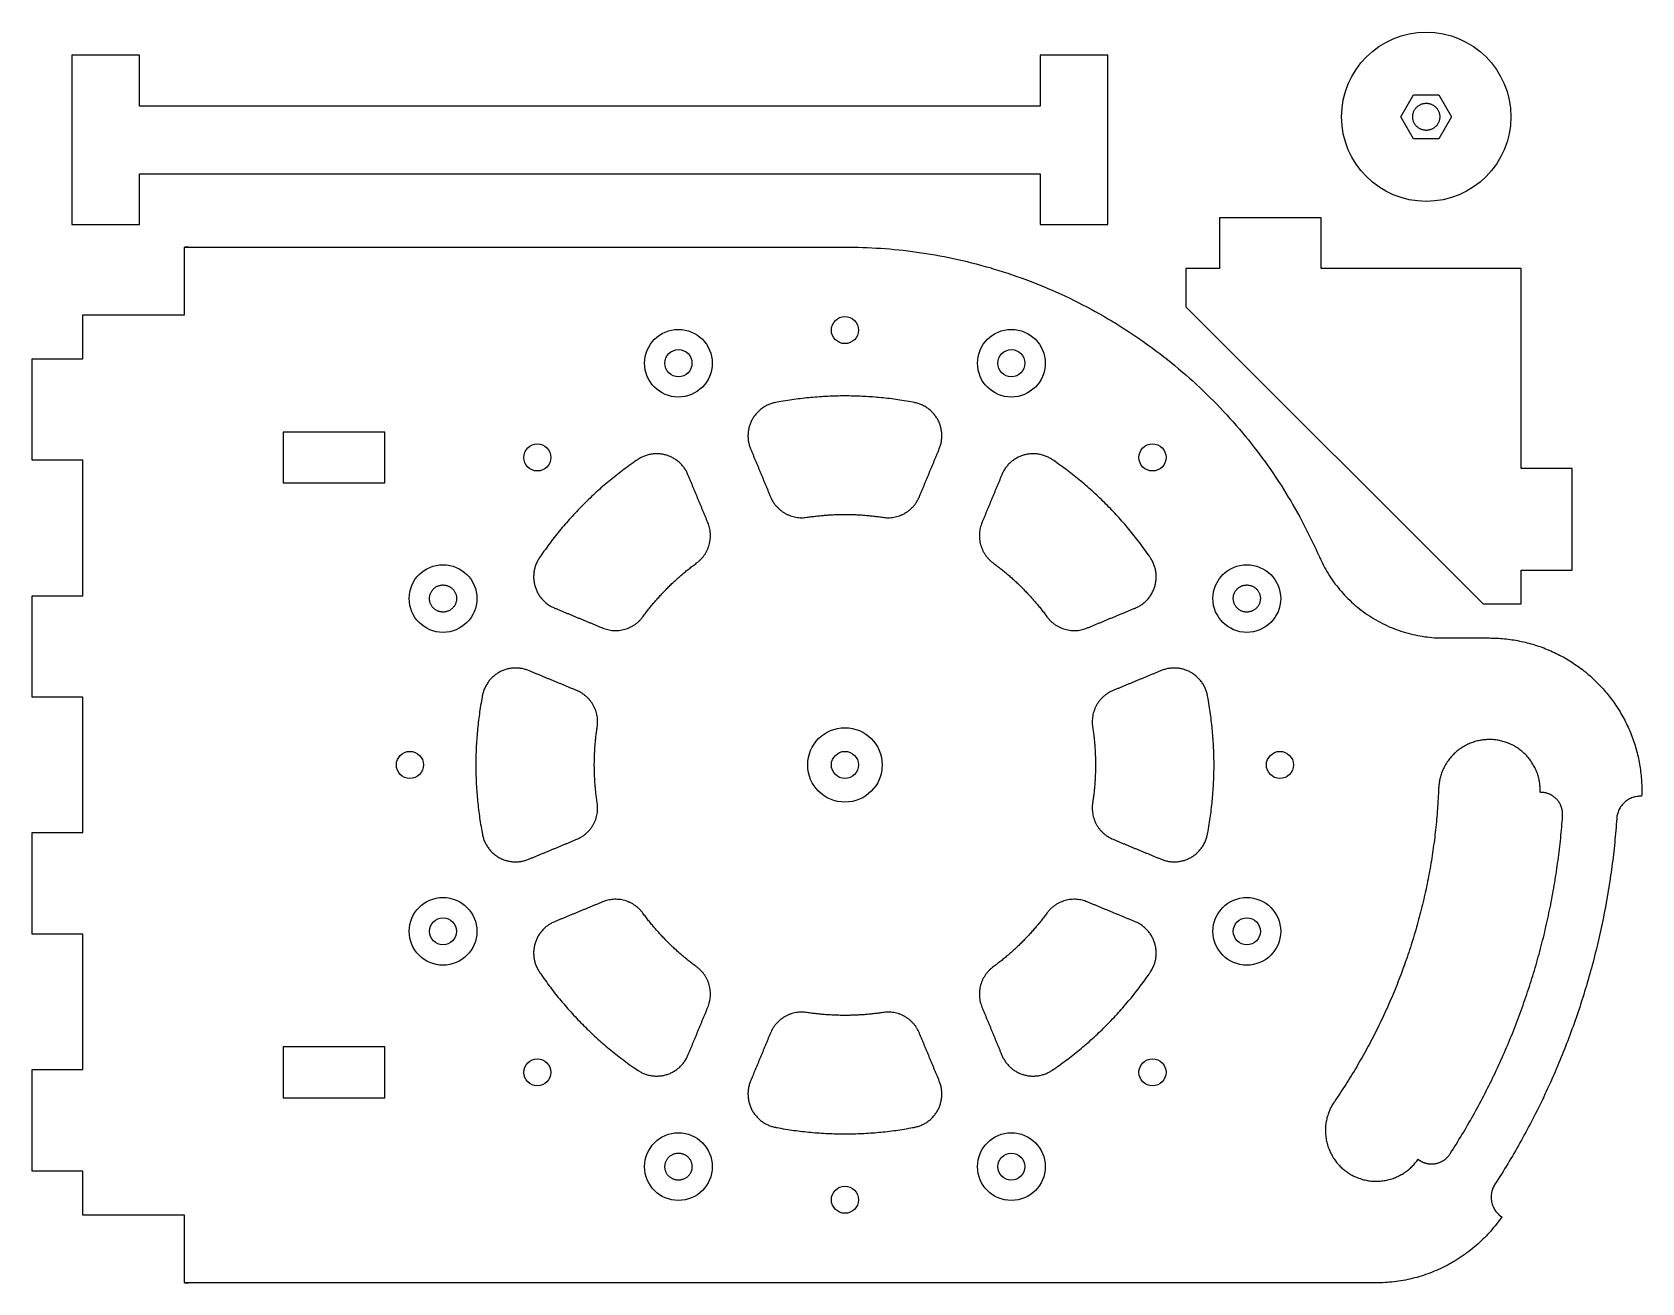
# Model space of a CAD drawing. Header units: millimetres. Extents: x 1655 to 2132, y -1528 to 137.
# Drawn here: x 1656.3 to 2131.7, y -232.7 to 136.8 of the extents above; entities that cross this region are included whole.
import ezdxf

# ---------------------------------------------------------------- set-up
doc = ezdxf.new("R2010")
doc.units = ezdxf.units.MM
doc.header["$MEASUREMENT"] = 0
for name, color, linetype, true_color in [('V3 - scheme$gravure ext', 96, 'Continuous', 0x008000), ('V3 - scheme$gravure int', 1, 'Continuous', 0xff0000), ('V3 - scheme$poche', 196, 'Continuous', 0x400080)]:
    doc.layers.add(name, color=color, linetype=linetype, true_color=true_color)

msp = doc.modelspace()

# ---------------------------------------------------------------- linework, layer by layer
at = {"layer": 'V3 - scheme$gravure ext'}
for points in [[(1668, 129.97), (1668, 114.97), (1668, 94.97), (1668, 79.97), (1688, 79.97), (1688, 94.97), (1954, 94.97), (1954, 79.97), (1974, 79.97), (1974, 94.97), (1974, 114.97), (1974, 129.97), (1954, 129.97), (1954, 114.97), (1688, 114.97), (1688, 129.97)], [(2111.08, -22.11), (2111.08, 7.89), (2096.08, 7.89), (2096.08, 66.97), (2037, 66.97), (2037, 81.97), (2007, 81.97), (2007, 66.97), (1997, 66.97), (1997, 55.66), (2084.77, -32.11), (2096.08, -32.11), (2096.08, -22.11)]]:
    msp.add_lwpolyline(points, close=True, dxfattribs=at)
msp.add_circle((2068, 111.78, 15), 25, dxfattribs=at)
for points, knots in [([(1701.34, 73.31, 15), (1701.84, 73.31, 15), (1702.34, 73.31, 15), (1799.34, 73.31, 15), (1896.34, 73.31, 15)], [436, 436, 436, 437, 437, 631, 631, 631]), ([(2053.23, -232.69, 15), (1974.78, -232.69, 15), (1896.34, -232.69, 15), (1799.34, -232.69, 15), (1702.34, -232.69, 15), (1701.84, -232.69, 15), (1701.34, -232.69, 15)], [1112.865131, 1112.865131, 1112.865131, 1269.752185, 1269.752185, 1463.752185, 1463.752185, 1464.752185, 1464.752185, 1464.752185])]:
    msp.add_open_spline(points, degree=2, knots=knots, dxfattribs=at)
for points in [[(1701.34, 53.31, 15), (1701.34, 63.31, 15), (1701.34, 73.31, 15)], [(1671.34, 40.31, 15), (1671.34, 46.81, 15), (1671.34, 53.31, 15)], [(1671.34, 53.31, 15), (1686.34, 53.31, 15), (1701.34, 53.31, 15)], [(1656.34, 10.31, 15), (1656.34, 25.31, 15), (1656.34, 40.31, 15)], [(1656.34, 40.31, 15), (1663.84, 40.31, 15), (1671.34, 40.31, 15)], [(1671.34, 10.31, 15), (1663.84, 10.31, 15), (1656.34, 10.31, 15)], [(1671.34, -29.69, 15), (1671.34, -9.69, 15), (1671.34, 10.31, 15)], [(1656.34, -59.69, 15), (1656.34, -44.69, 15), (1656.34, -29.69, 15)], [(1656.34, -29.69, 15), (1663.84, -29.69, 15), (1671.34, -29.69, 15)], [(2073.1, -42.19, 15), (2079.88, -42.19, 15), (2086.66, -42.19, 15)], [(1671.34, -59.69, 15), (1663.84, -59.69, 15), (1656.34, -59.69, 15)], [(1671.34, -99.69, 15), (1671.34, -79.69, 15), (1671.34, -59.69, 15)], [(2131.62, -88.96, 15), (2131.57, -88.96, 15), (2131.52, -88.96, 15)], [(1656.34, -129.69, 15), (1656.34, -114.69, 15), (1656.34, -99.69, 15)], [(1656.34, -99.69, 15), (1663.84, -99.69, 15), (1671.34, -99.69, 15)], [(1671.34, -129.69, 15), (1663.84, -129.69, 15), (1656.34, -129.69, 15)], [(1671.34, -169.69, 15), (1671.34, -149.69, 15), (1671.34, -129.69, 15)], [(1656.34, -199.69, 15), (1656.34, -184.69, 15), (1656.34, -169.69, 15)], [(1656.34, -169.69, 15), (1663.84, -169.69, 15), (1671.34, -169.69, 15)], [(1671.34, -199.69, 15), (1663.84, -199.69, 15), (1656.34, -199.69, 15)], [(1671.34, -212.69, 15), (1671.34, -206.19, 15), (1671.34, -199.69, 15)], [(1701.34, -212.69, 15), (1686.34, -212.69, 15), (1671.34, -212.69, 15)], [(1701.34, -232.69, 15), (1701.34, -222.69, 15), (1701.34, -212.69, 15)], [(2090.21, -213.14, 15), (2090.25, -213.17, 15), (2090.29, -213.2, 15)]]:
    msp.add_open_spline(points, degree=2, dxfattribs=at)
for points, weights in [([(1896.34, 73.31, 15), (1996.32, 73.31, 15), (2036.46, -18.25, 15)], [1, 0.837124392241, 1]), ([(2036.46, -18.25, 15), (2046.96, -42.19, 15), (2073.1, -42.19, 15)], [1, 0.837124392241, 1]), ([(2131.52, -88.96, 15), (2124.73, -88.69, 15), (2124.26, -95.47, 15)], [1, 0.7175403663, 1]), ([(2124.26, -95.47, 15), (2120.2, -154.16, 15), (2088.3, -203.58, 15)], [1, 0.968410503744, 1]), ([(2088.3, -203.58, 15), (2084.61, -209.29, 15), (2090.21, -213.14, 15)], [1, 0.717540300817, 1]), ([(2090.29, -213.2, 15), (2076.88, -232.69, 15), (2053.23, -232.69, 15)], [1, 0.885163350868, 1])]:
    msp.add_rational_spline(points, weights, degree=2, dxfattribs=at)
msp.add_rational_spline([(2086.66, -42.19, 15), (2105.82, -42.19, 15), (2119.1, -56, 15), (2132.38, -69.81, 15), (2131.62, -88.96, 15)], [1, 0.920066619709, 1, 0.920066619709, 1], degree=2, knots=[867.97622, 867.97622, 867.97622, 904.205344, 904.205344, 940.434468, 940.434468, 940.434468], dxfattribs=at)
at = {"layer": 'V3 - scheme$gravure int'}
for points in [[(1730.43, 3.65), (1760.43, 3.65), (1760.43, 18.65), (1730.43, 18.65)], [(1730.43, -163.02), (1730.43, -178.02), (1760.43, -178.02), (1760.43, -163.02)]]:
    msp.add_lwpolyline(points, close=True, dxfattribs=at)
for centre in [(1896.34, 48.77, 15), (1847.18, 38.99, 15), (1945.5, 38.99, 15), (1805.51, 11.15, 15), (1987.17, 11.15, 15), (1767.88, -79.69, 15), (1896.34, -79.69, 15), (2024.8, -79.69, 15), (1777.66, -128.85, 15), (2015.02, -128.85, 15), (1805.51, -170.52, 15), (1987.17, -170.52, 15), (1945.5, -198.37, 15), (1896.34, -208.15, 15)]:
    msp.add_circle(centre, 4, dxfattribs=at)
for points, weights, knots in [([(2064, 111.78, 15), (2064, 107.78, 15), (2068, 107.78, 15), (2072, 107.78, 15), (2072, 111.78, 15), (2072, 115.78, 15), (2068, 115.78, 15), (2064, 115.78, 15), (2064, 111.78, 15)], [0.999999860338, 0.707106851018, 1, 0.707106781187, 1, 0.707106781187, 1, 0.707106851018, 0.999999860338], [-25.132741, -25.132741, -25.132741, -18.849557, -18.849557, -12.566371, -12.566371, -6.283185, -6.283185, 0, 0, 0]), ([(1924.21, 13.72, 15), (1926.02, 18.11, 15), (1923.77, 22.29, 15), (1921.52, 26.47, 15), (1916.85, 27.37, 15), (1896.34, 31.29, 15), (1875.83, 27.37, 15), (1871.17, 26.47, 15), (1868.91, 22.29, 15), (1866.66, 18.11, 15), (1868.47, 13.72, 15)], [1, 0.903232170105, 1.00000004614, 0.903232147034, 1.00000004614, 0.982140264937, 1.00000003763, 0.903232139342, 1.00000003763, 0.903232139342, 1.00000003763], [1923.625367, 1923.625367, 1923.625367, 1932.496449, 1932.496449, 1941.367533, 1941.367533, 1982.630295, 1982.630295, 1991.501378, 1991.501378, 2000.372461, 2000.372461, 2000.372461]), ([(1850, 6.06, 15), (1848.18, 10.45, 15), (1843.63, 11.82, 15), (1839.08, 13.18, 15), (1835.14, 10.51, 15), (1817.86, -1.21, 15), (1806.14, -18.49, 15), (1803.47, -22.42, 15), (1804.84, -26.97, 15), (1806.2, -31.53, 15), (1810.59, -33.34, 15)], [1, 0.903232105356, 1, 0.903232151499, 0.999999907715, 0.982140107843, 0.999999907715, 0.903232151499, 1, 0.903232105356, 1], [3094.753856, 3094.753856, 3094.753856, 3103.624941, 3103.624941, 3112.496021, 3112.496021, 3153.758784, 3153.758784, 3162.629864, 3162.629864, 3171.500949, 3171.500949, 3171.500949]), ([(1982.09, -33.34, 15), (1986.48, -31.53, 15), (1987.84, -26.97, 15), (1989.21, -22.42, 15), (1986.54, -18.49, 15), (1974.82, -1.21, 15), (1957.54, 10.51, 15), (1953.61, 13.18, 15), (1949.05, 11.82, 15), (1944.5, 10.45, 15), (1942.68, 6.06, 15)], [1, 0.903232170105, 1.00000004614, 0.903232147034, 1.00000004614, 0.982140243799, 1.00000004614, 0.903232276531, 1.00000013843, 0.903232230389, 1.00000013843], [2592.841646, 2592.841646, 2592.841646, 2601.712728, 2601.712728, 2610.583812, 2610.583812, 2651.846574, 2651.846574, 2660.717655, 2660.717655, 2669.58874, 2669.58874, 2669.58874]), ([(1779.19, -26.83, 15), (1775.5, -25.3, 15), (1773.97, -29, 15), (1772.44, -32.69, 15), (1776.13, -34.22, 15), (1779.83, -35.76, 15), (1781.36, -32.06, 15), (1782.89, -28.36, 15), (1779.19, -26.83, 15)], [1, 0.707106781187, 1, 0.707106781187, 1, 0.707106781187, 1, 0.707106851018, 0.999999860338], [3653.285676, 3653.285676, 3653.285676, 3659.568862, 3659.568862, 3665.852047, 3665.852047, 3672.135233, 3672.135233, 3678.418417, 3678.418417, 3678.418417]), ([(2016.55, -34.22, 15), (2020.25, -32.69, 15), (2018.72, -29, 15), (2017.18, -25.3, 15), (2013.49, -26.83, 15), (2009.79, -28.36, 15), (2011.32, -32.06, 15), (2012.85, -35.76, 15), (2016.55, -34.22, 15)], [0.999999860338, 0.707106851018, 1, 0.707106781187, 1, 0.707106781187, 1, 0.707106781187, 1], [3577.887452, 3577.887452, 3577.887452, 3584.170636, 3584.170636, 3590.453822, 3590.453822, 3596.737008, 3596.737008, 3603.020193, 3603.020193, 3603.020193]), ([(1802.94, -51.82, 15), (1798.55, -50, 15), (1794.36, -52.26, 15), (1790.18, -54.51, 15), (1789.29, -59.18, 15), (1785.36, -79.69, 15), (1789.29, -100.2, 15), (1790.18, -104.86, 15), (1794.36, -107.12, 15), (1798.55, -109.37, 15), (1802.94, -107.55, 15)], [1, 0.903232105356, 1, 0.903232151499, 0.999999907715, 0.982140112101, 0.999999899199, 0.90323201431, 0.999999899199, 0.903232037381, 0.999999853056], [2927.449786, 2927.449786, 2927.449786, 2936.320871, 2936.320871, 2945.191951, 2945.191951, 2986.454714, 2986.454714, 2995.325798, 2995.325798, 3004.196879, 3004.196879, 3004.196879]), ([(1989.75, -107.55, 15), (1994.14, -109.37, 15), (1998.32, -107.12, 15), (2002.5, -104.86, 15), (2003.39, -100.2, 15), (2007.32, -79.69, 15), (2003.39, -59.18, 15), (2002.5, -54.51, 15), (1998.32, -52.26, 15), (1994.14, -50, 15), (1989.75, -51.82, 15)], [1, 0.903232105356, 1, 0.903232105356, 1, 0.982140211102, 1.00000000852, 0.903232242546, 1.0000001008, 0.903232196403, 1.0000001008], [2258.233507, 2258.233507, 2258.233507, 2267.10459, 2267.10459, 2275.975672, 2275.975672, 2317.238435, 2317.238435, 2326.109515, 2326.109515, 2334.9806, 2334.9806, 2334.9806]), ([(2101.65, -87.78, 15), (2102.24, -72.79, 15), (2087.25, -72.2, 15), (2072.26, -71.61, 15), (2071.67, -86.6, 15)], [1, 0.70710681688, 1, 0.70710681688, 1], [3604.818503, 3604.818503, 3604.818503, 3628.380447, 3628.380447, 3651.942391, 3651.942391, 3651.942391]), ([(2108.27, -94.75, 15), (2108.47, -92, 15), (2106.63, -89.95, 15), (2104.8, -87.9, 15), (2102.04, -87.79, 15)], [1, 0.920831293716, 1, 0.920831293716, 1], [3594.005754, 3594.005754, 3594.005754, 3599.213416, 3599.213416, 3604.421079, 3604.421079, 3604.421079]), ([(1810.59, -126.03, 15), (1806.2, -127.85, 15), (1804.84, -132.4, 15), (1803.47, -136.95, 15), (1806.14, -140.88, 15), (1817.86, -158.16, 15), (1835.14, -169.89, 15), (1839.08, -172.55, 15), (1843.63, -171.19, 15), (1848.18, -169.83, 15), (1850, -165.44, 15)], [1, 0.903232234854, 1.00000009229, 0.903232188711, 1.00000009229, 0.982140289117, 1.00000009229, 0.903232318209, 1.00000018457, 0.903232318209, 1.00000009229], [2090.929437, 2090.929437, 2090.929437, 2099.800518, 2099.800518, 2108.671602, 2108.671602, 2149.934365, 2149.934365, 2158.805448, 2158.805448, 2167.67653, 2167.67653, 2167.67653]), ([(1957.54, -169.89, 15), (1974.82, -158.16, 15), (1986.54, -140.88, 15), (1989.21, -136.95, 15), (1987.84, -132.4, 15), (1986.48, -127.85, 15), (1982.09, -126.03, 15)], [1, 0.98214019848, 1, 0.903232234854, 1.00000009229, 0.903232234854, 1], [2443.279742, 2443.279742, 2443.279742, 2484.542505, 2484.542505, 2493.413587, 2493.413587, 2502.28467, 2502.28467, 2502.28467]), ([(1942.68, -165.44, 15), (1944.5, -169.83, 15), (1949.05, -171.19, 15), (1953.61, -172.55, 15), (1957.54, -169.89, 15)], [1, 0.903232105356, 1, 0.903232105356, 1], [2425.537577, 2425.537577, 2425.537577, 2434.408659, 2434.408659, 2443.279742, 2443.279742, 2443.279742]), ([(1868.47, -173.09, 15), (1866.66, -177.48, 15), (1868.91, -181.66, 15), (1871.17, -185.85, 15), (1875.83, -186.74, 15), (1896.34, -190.67, 15), (1916.85, -186.74, 15), (1921.52, -185.85, 15), (1923.77, -181.66, 15), (1926.02, -177.48, 15), (1924.21, -173.09, 15)], [0.999999994481, 0.903232100371, 0.999999994481, 0.903232123443, 0.999999948338, 0.982140147741, 0.999999948338, 0.903232188191, 1.00000004062, 0.903232188191, 0.999999948338], [1923.625367, 1923.625367, 1923.625367, 1932.496451, 1932.496451, 1941.367533, 1941.367533, 1982.630295, 1982.630295, 1991.501378, 1991.501378, 2000.372461, 2000.372461, 2000.372461]), ([(2040.87, -179.18, 15), (2032.37, -191.54, 15), (2044.72, -200.04, 15), (2057.08, -208.55, 15), (2065.58, -196.19, 15)], [1, 0.707106817466, 1, 0.707106817466, 1], [3759.271604, 3759.271604, 3759.271604, 3782.833547, 3782.833547, 3806.395491, 3806.395491, 3806.395491]), ([(1843.49, -196.84, 15), (1841.96, -200.53, 15), (1845.65, -202.06, 15), (1849.35, -203.59, 15), (1850.88, -199.9, 15), (1852.41, -196.2, 15), (1848.71, -194.67, 15), (1845.02, -193.14, 15), (1843.49, -196.84, 15)], [0.999999860338, 0.707106851018, 1, 0.707106781187, 1, 0.707106781187, 1, 0.707106781187, 1], [3703.551158, 3703.551158, 3703.551158, 3709.834343, 3709.834343, 3716.117528, 3716.117528, 3722.400714, 3722.400714, 3728.6839, 3728.6839, 3728.6839]), ([(2065.91, -196.42, 15), (2068.18, -197.98, 15), (2070.88, -197.44, 15), (2073.58, -196.89, 15), (2075.06, -194.58, 15)], [1, 0.920831072252, 1, 0.920831072252, 1], [3488.284862, 3488.284862, 3488.284862, 3493.492532, 3493.492532, 3498.700202, 3498.700202, 3498.700202])]:
    msp.add_rational_spline(points, weights, degree=2, knots=knots, dxfattribs=at)
for points in [[(1868.47, 13.72, 15), (1871.42, 6.62, 15), (1874.36, -0.49, 15)], [(1918.32, -0.49, 15), (1921.26, 6.62, 15), (1924.21, 13.72, 15)], [(1855.88, -8.14, 15), (1852.94, -1.04, 15), (1850, 6.06, 15)], [(1942.68, 6.06, 15), (1939.74, -1.04, 15), (1936.8, -8.14, 15)], [(1810.59, -33.34, 15), (1817.69, -36.29, 15), (1824.79, -39.23, 15)], [(1967.89, -39.23, 15), (1974.99, -36.29, 15), (1982.09, -33.34, 15)], [(1817.14, -57.71, 15), (1810.04, -54.76, 15), (1802.94, -51.82, 15)], [(1989.75, -51.82, 15), (1982.64, -54.76, 15), (1975.54, -57.71, 15)], [(2102.04, -87.79, 15), (2101.85, -87.79, 15), (2101.65, -87.78, 15)], [(1802.94, -107.55, 15), (1810.04, -104.61, 15), (1817.14, -101.67, 15)], [(1975.54, -101.67, 15), (1982.64, -104.61, 15), (1989.75, -107.55, 15)], [(1824.79, -120.15, 15), (1817.69, -123.09, 15), (1810.59, -126.03, 15)], [(1982.09, -126.03, 15), (1974.99, -123.09, 15), (1967.89, -120.15, 15)], [(1850, -165.44, 15), (1852.94, -158.34, 15), (1855.88, -151.23, 15)], [(1936.8, -151.23, 15), (1939.74, -158.34, 15), (1942.68, -165.44, 15)], [(1874.36, -158.89, 15), (1871.42, -165.99, 15), (1868.47, -173.09, 15)], [(1924.21, -173.09, 15), (1921.26, -165.99, 15), (1918.32, -158.89, 15)], [(2065.58, -196.19, 15), (2065.75, -196.31, 15), (2065.91, -196.42, 15)]]:
    msp.add_open_spline(points, degree=2, dxfattribs=at)
for points, weights in [([(1874.36, -0.49, 15), (1877.36, -7.73, 15), (1885.11, -6.54, 15)], [1.00000003763, 0.786795822074, 1.00000003763]), ([(1907.57, -6.54, 15), (1915.32, -7.73, 15), (1918.32, -0.49, 15)], [1.00000004315, 0.786796008068, 1.00000004315]), ([(1852.56, -20.03, 15), (1858.88, -15.39, 15), (1855.88, -8.14, 15)], [0.999999994481, 0.786795788127, 0.999999994481]), ([(1885.11, -6.54, 15), (1896.34, -4.82, 15), (1907.57, -6.54, 15)], [1.00000003763, 0.988425600655, 1.00000004315]), ([(1936.8, -8.14, 15), (1933.8, -15.39, 15), (1940.12, -20.03, 15)], [1.00000013843, 0.786796083036, 1.00000013843]), ([(1836.68, -35.91, 15), (1843.4, -26.75, 15), (1852.56, -20.03, 15)], [1, 0.988425558009, 0.999999994481]), ([(1940.12, -20.03, 15), (1949.28, -26.75, 15), (1956, -35.91, 15)], [1.00000013843, 0.988425694834, 1.00000013291]), ([(1824.79, -39.23, 15), (1832.04, -42.23, 15), (1836.68, -35.91, 15)], [1, 0.786795974122, 1]), ([(1956, -35.91, 15), (1960.64, -42.23, 15), (1967.89, -39.23, 15)], [1.00000013291, 0.786796049537, 0.999999827918]), ([(1823.2, -68.46, 15), (1824.39, -60.71, 15), (1817.14, -57.71, 15)], [0.999999751393, 0.78679582935, 0.999999649729]), ([(1975.54, -57.71, 15), (1968.29, -60.71, 15), (1969.48, -68.46, 15)], [1.0000001008, 0.7867960026, 1.00000020246]), ([(1823.2, -90.91, 15), (1821.47, -79.69, 15), (1823.2, -68.46, 15)], [0.999999751393, 0.98842530952, 0.999999751393]), ([(1969.48, -68.46, 15), (1971.21, -79.69, 15), (1969.48, -90.91, 15)], [1.00000020246, 0.988425755371, 1.00000020246]), ([(2071.67, -86.6, 15), (2069.67, -137.35, 15), (2040.87, -179.18, 15)], [1, 0.960569425294, 1]), ([(1817.14, -101.67, 15), (1824.39, -98.67, 15), (1823.2, -90.91, 15)], [0.999999853056, 0.786795727687, 0.999999751393]), ([(1969.48, -90.91, 15), (1968.29, -98.67, 15), (1975.54, -101.67, 15)], [1.00000020246, 0.786796082588, 1.00000030413]), ([(2075.06, -194.58, 15), (2104.42, -148.91, 15), (2108.27, -94.75, 15)], [1, 0.968865494564, 1]), ([(1836.68, -123.47, 15), (1832.04, -117.15, 15), (1824.79, -120.15, 15)], [1.00000019395, 0.78679612672, 1.00000019395]), ([(1852.56, -139.35, 15), (1843.4, -132.63, 15), (1836.68, -123.47, 15)], [1.00000019395, 0.988425746953, 1.00000019395]), ([(1956, -123.47, 15), (1949.28, -132.63, 15), (1940.12, -139.35, 15)], [1.00000010166, 0.988425655736, 1.00000010166]), ([(1967.89, -120.15, 15), (1960.64, -117.15, 15), (1956, -123.47, 15)], [1, 0.786796104942, 1.00000010166]), ([(1855.88, -151.23, 15), (1858.88, -143.99, 15), (1852.56, -139.35, 15)], [1.00000009229, 0.786795995899, 1.00000019395]), ([(1940.12, -139.35, 15), (1933.8, -143.99, 15), (1936.8, -151.23, 15)], [1.00000010166, 0.78679605411, 1.00000010166]), ([(1885.11, -152.83, 15), (1877.36, -151.64, 15), (1874.36, -158.89, 15)], [0.999999953857, 0.78679603948, 0.99999975053]), ([(1907.57, -152.83, 15), (1896.34, -154.55, 15), (1885.11, -152.83, 15)], [0.999999948338, 0.988425512401, 0.999999953857]), ([(1918.32, -158.89, 15), (1915.32, -151.64, 15), (1907.57, -152.83, 15)], [0.999999948338, 0.786795751822, 0.999999948338])]:
    msp.add_rational_spline(points, weights, degree=2, dxfattribs=at)
at = {"layer": 'V3 - scheme$poche'}
msp.add_lwpolyline([(2071.75, 118.28), (2075.51, 111.78), (2071.75, 105.28), (2064.25, 105.28), (2060.49, 111.78), (2064.25, 118.28)], close=True, dxfattribs=at)
for centre, radius in [((1847.18, 38.99, 15), 10), ((1945.5, 38.99, 15), 10), ((1777.66, -30.53, 15), 10), ((2015.02, -30.53, 15), 10), ((1896.34, -79.69, 15), 11), ((1777.66, -128.85, 15), 10), ((2015.02, -128.85, 15), 10), ((1847.18, -198.37, 15), 10), ((1945.5, -198.37, 15), 10)]:
    msp.add_circle(centre, radius, dxfattribs=at)

doc.saveas('drawing.dxf')
